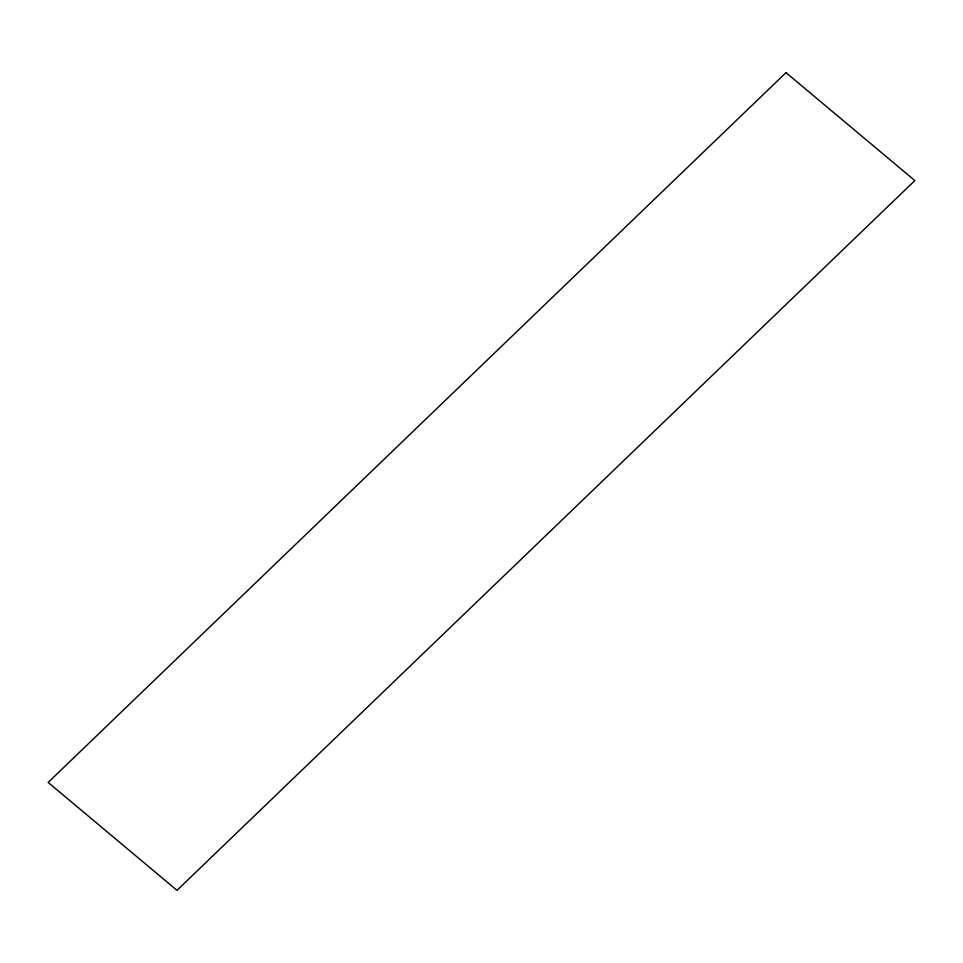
<?xml version="1.0" encoding="UTF-8"?>
<svg xmlns="http://www.w3.org/2000/svg" width="963" height="963" viewBox="0 0 963 963"><rect width="100%" height="100%" fill="white"/><g stroke="black" fill="none" stroke-linecap="round" stroke-linejoin="round"><path stroke-width="1.44" d="M786.001 72.658L48.15 782.438L176.999 890.342L914.85 180.563L786.001 72.658"/></g></svg>
